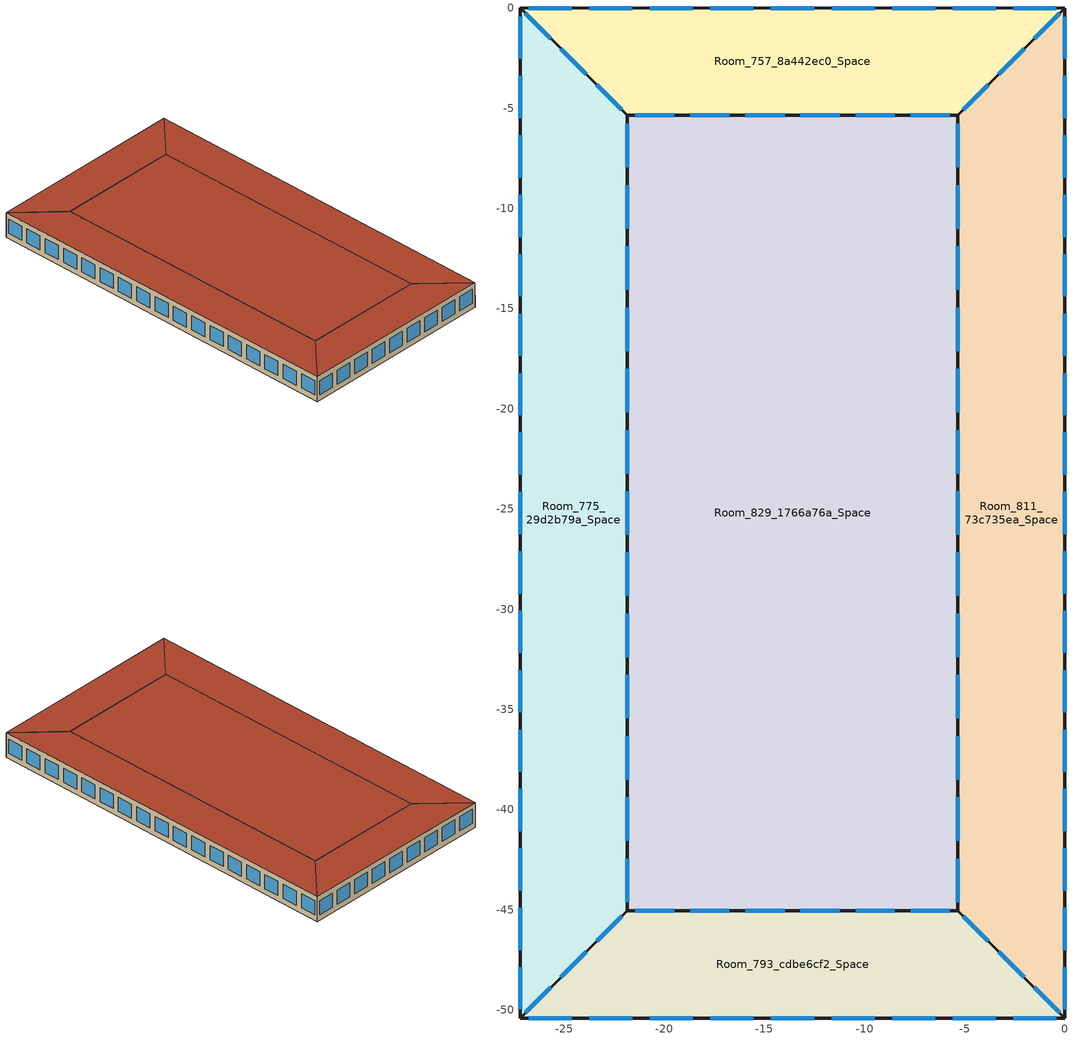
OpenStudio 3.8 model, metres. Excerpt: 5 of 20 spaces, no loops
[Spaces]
Room_757_8a442ec0_Space
 floor ground: -27.2,0 0,0 -5.34,-5.34 -21.86,-5.34 z0
 wall outside: -21.86,-5.34 -5.34,-5.34 0,0 -27.2,0 -21.86,-5.34 z0:3.56
 window: -21.46,-5.34 -19.5,-5.34 / -18.71,-5.34 -16.75,-5.34 / -15.95,-5.34 -14,-5.34 / -13.2,-5.34 -11.24,-5.34 / -10.45,-5.34 -8.49,-5.34 / -7.7,-5.34 -5.74,-5.34 / -5.08,-5.08 -3.82,-3.82 / -3.3,-3.3 -2.04,-2.04 / -1.52,-1.52 -0.26,-0.26 / -26.94,-0.26 -25.67,-1.52 / -25.16,-2.04 -23.89,-3.3 / -23.38,-3.82 -22.11,-5.08 / -0.44,0 -2.59,0 / -3.46,0 -5.61,0 / -6.48,0 -8.63,0 / -9.5,0 -11.65,0 / -12.52,0 -14.67,0 / -15.55,0 -17.7,0 / -18.57,0 -20.72,0 / -21.59,0 -23.74,0 / -24.61,0 -26.76,0 z0.8:2.8
 roof outside: -5.34,-5.34 0,0 -27.2,0 -21.86,-5.34 z3.56
Room_775_29d2b79a_Space
 floor ground: -27.2,0 -21.86,-5.34 -21.86,-45.07 -27.2,-50.41 z0
 wall outside: -21.86,-5.34 -27.2,0 -27.2,-50.41 -21.86,-45.07 -21.86,-5.34 z0:3.56
 window: -22.11,-5.08 -23.38,-3.82 / -23.89,-3.3 -25.16,-2.04 / -25.67,-1.52 -26.94,-0.26 / -21.86,-44.62 -21.86,-42.45 / -21.86,-41.57 -21.86,-39.4 / -21.86,-38.51 -21.86,-36.34 / -21.86,-35.46 -21.86,-33.28 / -21.86,-32.4 -21.86,-30.23 / -21.86,-29.35 -21.86,-27.17 / -21.86,-26.29 -21.86,-24.12 / -21.86,-23.23 -21.86,-21.06 / -21.86,-20.18 -21.86,-18.01 / -21.86,-17.12 -21.86,-14.95 / -21.86,-14.07 -21.86,-11.89 / -21.86,-11.01 -21.86,-8.84 / -21.86,-7.96 -21.86,-5.78 / -26.94,-50.15 -25.67,-48.88 / -25.16,-48.37 -23.89,-47.1 / -23.38,-46.59 -22.11,-45.32 / -27.2,-0.43 -27.2,-2.54 / -27.2,-3.39 -27.2,-5.5 / -27.2,-6.36 -27.2,-8.47 / -27.2,-9.32 -27.2,-11.43 / -27.2,-12.29 -27.2,-14.4 / -27.2,-15.25 -27.2,-17.36 / -27.2,-18.22 -27.2,-20.33 / -27.2,-21.18 -27.2,-23.29 / -27.2,-24.15 -27.2,-26.26 / -27.2,-27.11 -27.2,-29.22 / -27.2,-30.08 -27.2,-32.19 / -27.2,-33.04 -27.2,-35.15 / -27.2,-36.01 -27.2,-38.12 / -27.2,-38.97 -27.2,-41.08 / -27.2,-41.94 -27.2,-44.05 / -27.2,-44.91 -27.2,-47.01 / -27.2,-47.87 -27.2,-49.98 z0.8:2.8
 roof outside: -27.2,-50.41 -21.86,-45.07 -21.86,-5.34 -27.2,0 z3.56
Room_793_cdbe6cf2_Space
 floor ground: -5.34,-45.07 0,-50.41 -27.2,-50.41 -21.86,-45.07 z0
 wall outside: -21.86,-45.07 -27.2,-50.41 0,-50.41 -5.34,-45.07 -21.86,-45.07 z0:3.56
 window: -22.11,-45.32 -23.38,-46.59 / -23.89,-47.1 -25.16,-48.37 / -25.67,-48.88 -26.94,-50.15 / -5.74,-45.07 -7.7,-45.07 / -8.49,-45.07 -10.45,-45.07 / -11.24,-45.07 -13.2,-45.07 / -14,-45.07 -15.95,-45.07 / -16.75,-45.07 -18.71,-45.07 / -19.5,-45.07 -21.46,-45.07 / -0.26,-50.15 -1.52,-48.88 / -2.04,-48.37 -3.3,-47.1 / -3.82,-46.59 -5.08,-45.32 / -26.76,-50.41 -24.61,-50.41 / -23.74,-50.41 -21.59,-50.41 / -20.72,-50.41 -18.57,-50.41 / -17.7,-50.41 -15.55,-50.41 / -14.67,-50.41 -12.52,-50.41 / -11.65,-50.41 -9.5,-50.41 / -8.63,-50.41 -6.48,-50.41 / -5.61,-50.41 -3.46,-50.41 / -2.59,-50.41 -0.44,-50.41 z0.8:2.8
 roof outside: 0,-50.41 -5.34,-45.07 -21.86,-45.07 -27.2,-50.41 z3.56
Room_811_73c735ea_Space
 floor ground: 0,0 0,-50.41 -5.34,-45.07 -5.34,-5.34 z0
 wall outside: -5.34,-45.07 0,-50.41 0,0 -5.34,-5.34 -5.34,-45.07 z0:3.56
 window: -5.08,-45.32 -3.82,-46.59 / -3.3,-47.1 -2.04,-48.37 / -1.52,-48.88 -0.26,-50.15 / -0.26,-0.26 -1.52,-1.52 / -2.04,-2.04 -3.3,-3.3 / -3.82,-3.82 -5.08,-5.08 / -5.34,-5.78 -5.34,-7.96 / -5.34,-8.84 -5.34,-11.01 / -5.34,-11.89 -5.34,-14.07 / -5.34,-14.95 -5.34,-17.12 / -5.34,-18.01 -5.34,-20.18 / -5.34,-21.06 -5.34,-23.23 / -5.34,-24.12 -5.34,-26.29 / -5.34,-27.17 -5.34,-29.35 / -5.34,-30.23 -5.34,-32.4 / -5.34,-33.28 -5.34,-35.46 / -5.34,-36.34 -5.34,-38.51 / -5.34,-39.4 -5.34,-41.57 / -5.34,-42.45 -5.34,-44.62 / 0,-49.98 0,-47.87 / 0,-47.01 0,-44.91 / 0,-44.05 0,-41.94 / 0,-41.08 0,-38.97 / 0,-38.12 0,-36.01 / 0,-35.15 0,-33.04 / 0,-32.19 0,-30.08 / 0,-29.22 0,-27.11 / 0,-26.26 0,-24.15 / 0,-23.29 0,-21.18 / 0,-20.33 0,-18.22 / 0,-17.36 0,-15.25 / 0,-14.4 0,-12.29 / 0,-11.43 0,-9.32 / 0,-8.47 0,-6.36 / 0,-5.5 0,-3.39 / 0,-2.54 0,-0.43 z0.8:2.8
 roof outside: 0,-50.41 0,0 -5.34,-5.34 -5.34,-45.07 z3.56
Room_829_1766a76a_Space
 floor ground: -5.34,-5.34 -5.34,-45.07 -21.86,-45.07 -21.86,-5.34 z0
 wall outside: -5.34,-45.07 -5.34,-5.34 -21.86,-5.34 -21.86,-45.07 -5.34,-45.07 z0:3.56
 window: -5.34,-44.62 -5.34,-42.45 / -5.34,-41.57 -5.34,-39.4 / -5.34,-38.51 -5.34,-36.34 / -5.34,-35.46 -5.34,-33.28 / -5.34,-32.4 -5.34,-30.23 / -5.34,-29.35 -5.34,-27.17 / -5.34,-26.29 -5.34,-24.12 / -5.34,-23.23 -5.34,-21.06 / -5.34,-20.18 -5.34,-18.01 / -5.34,-17.12 -5.34,-14.95 / -5.34,-14.07 -5.34,-11.89 / -5.34,-11.01 -5.34,-8.84 / -5.34,-7.96 -5.34,-5.78 / -21.46,-45.07 -19.5,-45.07 / -18.71,-45.07 -16.75,-45.07 / -15.95,-45.07 -14,-45.07 / -13.2,-45.07 -11.24,-45.07 / -10.45,-45.07 -8.49,-45.07 / -7.7,-45.07 -5.74,-45.07 / -21.86,-5.78 -21.86,-7.96 / -21.86,-8.84 -21.86,-11.01 / -21.86,-11.89 -21.86,-14.07 / -21.86,-14.95 -21.86,-17.12 / -21.86,-18.01 -21.86,-20.18 / -21.86,-21.06 -21.86,-23.23 / -21.86,-24.12 -21.86,-26.29 / -21.86,-27.17 -21.86,-29.35 / -21.86,-30.23 -21.86,-32.4 / -21.86,-33.28 -21.86,-35.46 / -21.86,-36.34 -21.86,-38.51 / -21.86,-39.4 -21.86,-41.57 / -21.86,-42.45 -21.86,-44.62 / -5.74,-5.34 -7.7,-5.34 / -8.49,-5.34 -10.45,-5.34 / -11.24,-5.34 -13.2,-5.34 / -14,-5.34 -15.95,-5.34 / -16.75,-5.34 -18.71,-5.34 / -19.5,-5.34 -21.46,-5.34 z0.8:2.8
 roof outside: -5.34,-45.07 -5.34,-5.34 -21.86,-5.34 -21.86,-45.07 z3.56
[Schedule:Ruleset]
Name | Default Day Schedule | Summer Design Day Schedule | Winter Design Day Schedule | Holiday Schedule
MediumOffice Building_Service Hot Water Schedule | MediumOffice Building_Service Hot Water Schedule_Sunday | MediumOffice Building_Service Hot Water Schedule_SmrDsn 1 | MediumOffice Building_Service Hot Water Schedule_WntrDsn 1 | MediumOffice Building_Service Hot Water Schedule_Hol 1
MediumOffice Building_Infiltration Schedule | MediumOffice Building_Infiltration Schedule_Sunday | MediumOffice Building_Infiltration Schedule_SmrDsn 1 | MediumOffice Building_Infiltration Schedule_WntrDsn 1 | MediumOffice Building_Infiltration Schedule_Hol 1
NECB-A-Occupancy | NECB-A-Occupancy_Default |  |  | NECB-A-Occupancy_Hol 1
NECB-A-Lighting | NECB-A-Lighting_Default |  |  | NECB-A-Lighting_Hol 1
NECB-A-Electric-Equipment | NECB-A-Electric-Equipment_Default |  |  | NECB-A-Electric-Equipment_Hol 1
[Schedule:Day]
MediumOffice Building_Service Hot Water Schedule_Sunday; MediumOffice Building_Service Hot Water Schedule_Hol 1: No, 6, 0, 0, 11, 0, 0.04, 13, 0, 0.06, 14, 0, 0.09, 15, 0, 0.06, 18, 0, 0.04, 24, 0, 0
MediumOffice Building_Service Hot Water Schedule_SmrDsn 1; Schedule Day 5: No, 6, 0, 0, 7, 0, 0.07, 8, 0, 0.19, 9, 0, 0.35, 10, 0, 0.38, 11, 0, 0.39, 12, 0, 0.47, 13, 0, 0.57, 14, 0, 0.54, 15, 0, 0.34, 16, 0, 0.33, 17, 0, 0.44, 18, 0, 0.26, 19, 0, 0.21, 20, 0, 0.15, 21, 0, 0.17, 22, 0, 0.08, 24, 0, 0.05
MediumOffice Building_Service Hot Water Schedule_WntrDsn 1; Schedule Day 6: No, 6, 0, 0, 7, 0, 0.07, 8, 0, 0.11, 9, 0, 0.15, 10, 0, 0.21, 11, 0, 0.19, 12, 0, 0.23, 13, 0, 0.2, 14, 0, 0.19, 15, 0, 0.15, 16, 0, 0.13, 17, 0, 0.14, 19, 0, 0.07, 24, 0, 0
MediumOffice Building_Infiltration Schedule_Sunday; MediumOffice Building_Infiltration Schedule_Hol 1: No, 24, 0, 1
MediumOffice Building_Infiltration Schedule_SmrDsn 1; Schedule Day 11: No, 6, 0, 1, 22, 0, 0.25, 24, 0, 1
MediumOffice Building_Infiltration Schedule_WntrDsn 1; Schedule Day 12: No, 6, 0, 1, 18, 0, 0.25, 24, 0, 1
MediumOffice Building_People_Act Schedule_Sunday; MediumOffice Building_People_Act Schedule_Hol 1; MediumOffice Building_People_Act Schedule_SmrDsn 1; MediumOffice Building_People_Act Schedule_WntrDsn 1: No, 24, 0, 120
NECB-A-Occupancy_Default; Schedule Day 23: No, 7, 0, 0, 8, 0, 0.1, 9, 0, 0.7, 12, 0, 0.9, 14, 0, 0.5, 17, 0, 0.9, 18, 0, 0.7, 19, 0, 0.3, 23, 0, 0.1, 24, 0, 0
NECB-A-Occupancy_Hol 1; Schedule Day 24; Schedule Day 25: No, 24, 0, 0
NECB-A-Lighting_Default; Schedule Day 38: No, 7, 0, 0.05, 8, 0, 0.3, 9, 0, 0.8, 17, 0, 0.9, 18, 0, 0.8, 19, 0, 0.5, 21, 0, 0.3, 23, 0, 0.1, 24, 0, 0.05
NECB-A-Lighting_Hol 1; Schedule Day 39; Schedule Day 40: No, 24, 0, 0.05
NECB-A-Electric-Equipment_Default; Schedule Day 29: No, 7, 0, 0.2, 8, 0, 0.3, 9, 0, 0.8, 18, 0, 0.9, 19, 0, 0.5, 21, 0, 0.3, 24, 0, 0.2
NECB-A-Electric-Equipment_Hol 1; Schedule Day 30; Schedule Day 31: No, 24, 0, 0.2
Schedule Day 26: No, 6, 0, 35, 21, 0, 24, 24, 0, 35
Schedule Day 27; Schedule Day 28: No, 24, 0, 35
Schedule Day 32: No, 6, 0, 18, 7, 0, 20, 21, 0, 22, 24, 0, 18
Schedule Day 33; Schedule Day 34: No, 24, 0, 18
[Schedule:Rule] Date Specification Type=DateRange; Start Month=1; Start Day=1; End Month=12; End Day=31
Name | Schedule Ruleset | Rule Order | Day Schedule | Apply Sunday | Apply Monday | Apply Tuesday | Apply Wednesday | Apply Thursday | Apply Friday | Apply Saturday
Schedule Rule 5 | MediumOffice Building_Service Hot Water Schedule | 0 | Schedule Day 5 | No | Yes | Yes | Yes | Yes | Yes | No
Schedule Rule 6 | MediumOffice Building_Service Hot Water Schedule | 1 | Schedule Day 6 | No | No | No | No | No | No | Yes
Schedule Rule 11 | MediumOffice Building_Infiltration Schedule | 0 | Schedule Day 11 | No | Yes | Yes | Yes | Yes | Yes | No
Schedule Rule 12 | MediumOffice Building_Infiltration Schedule | 1 | Schedule Day 12 | No | No | No | No | No | No | Yes
Schedule Rule 15 | NECB-A-Occupancy | 0 | Schedule Day 23 | No | Yes | Yes | Yes | Yes | Yes | No
Schedule Rule 16 | NECB-A-Occupancy | 1 | Schedule Day 24 | No | No | No | No | No | No | Yes
Schedule Rule 17 | NECB-A-Occupancy | 2 | Schedule Day 25 | Yes | No | No | No | No | No | No
Schedule Rule 18 | NECB-A-Lighting | 0 | Schedule Day 38 | No | Yes | Yes | Yes | Yes | Yes | No
Schedule Rule 19 | NECB-A-Lighting | 1 | Schedule Day 39 | No | No | No | No | No | No | Yes
Schedule Rule 20 | NECB-A-Lighting | 2 | Schedule Day 40 | Yes | No | No | No | No | No | No
Schedule Rule 21 | NECB-A-Electric-Equipment | 0 | Schedule Day 29 | No | Yes | Yes | Yes | Yes | Yes | No
Schedule Rule 22 | NECB-A-Electric-Equipment | 1 | Schedule Day 30 | No | No | No | No | No | No | Yes
Schedule Rule 23 | NECB-A-Electric-Equipment | 2 | Schedule Day 31 | Yes | No | No | No | No | No | No
